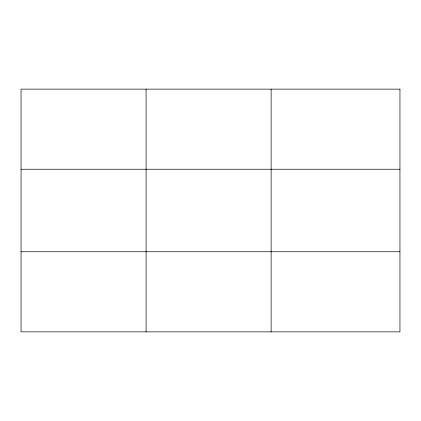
<?xml version="1.0" encoding="UTF-8"?>
<svg xmlns="http://www.w3.org/2000/svg" width="421" height="421" viewBox="0 0 421 421"><rect width="100%" height="100%" fill="white"/><g stroke="black" fill="none" stroke-linecap="round" stroke-linejoin="round"><path stroke-width="0.63" d="M146.087 89.136L146.087 331.864M271.124 89.136L271.124 331.864M21.05 169.237L399.95 169.237M21.05 251.763L399.95 251.763M399.95 89.136L399.95 331.864L21.05 331.864L21.05 89.136L399.95 89.136"/></g></svg>
